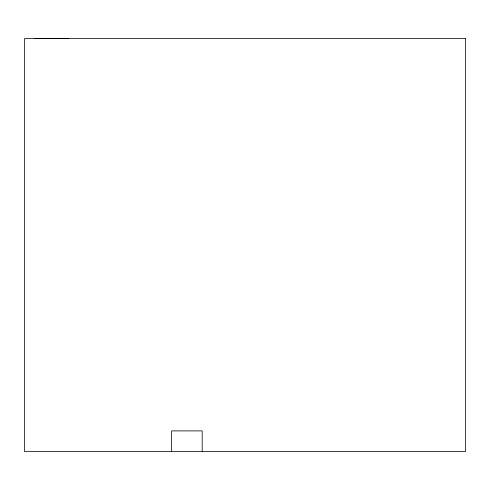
<?xml version="1.0" encoding="UTF-8"?>
<svg xmlns="http://www.w3.org/2000/svg" width="490" height="490" viewBox="0 0 490 490"><rect width="100%" height="100%" fill="white"/><g stroke="black" fill="none" stroke-linecap="round" stroke-linejoin="round"><path stroke-width="0.73" d="M34.416 38.428L68.171 38.428M202.199 451.572L202.199 430.9L171.647 430.9L171.647 451.572M465.5 38.569L24.5 38.569L24.5 451.572L465.5 451.572L465.5 38.569"/></g></svg>
